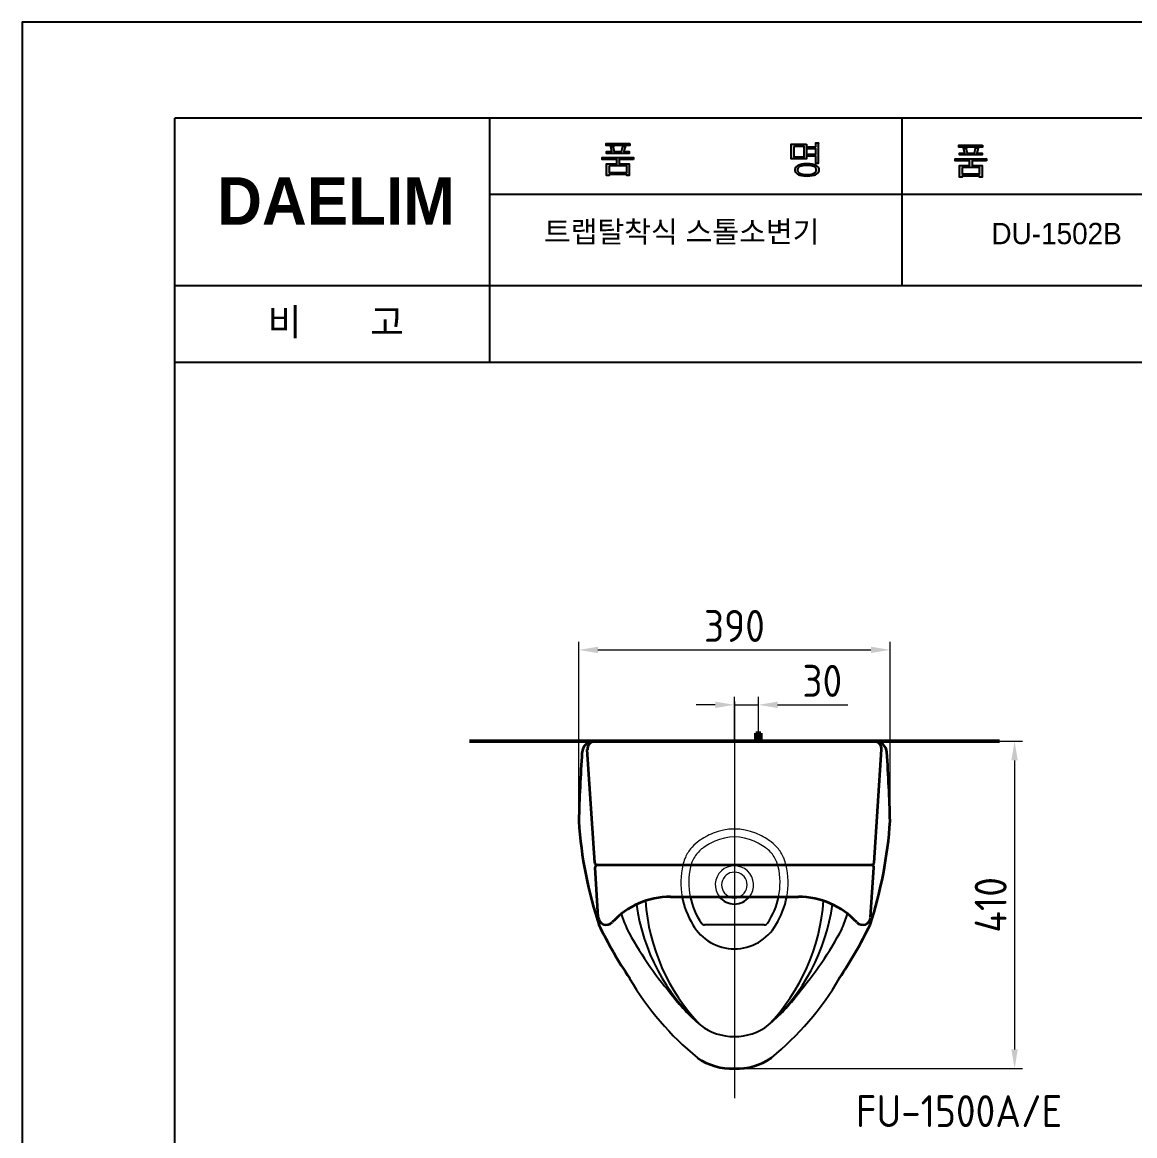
# Model space of a CAD drawing. Header units: millimetres. Extents: x 10310 to 12735, y -222 to 3208.
# Drawn here: x 10310 to 11704, y 1814 to 3208 of the extents above; entities that cross this region are included whole.
import ezdxf
from ezdxf.lldxf.tags import DXFTag

# ---------------------------------------------------------------- set-up
doc = ezdxf.new("R2010")
doc.units = ezdxf.units.MM
doc.header["$LTSCALE"] = 0.1
for name, color, linetype, lineweight in [('AM_11', 3, 'AM_ISO09W050', 18), ('AM_3', 6, 'AM_ISO02W050', 20), ('AM_5', 3, 'Continuous', 9), ('AM_6', 94, 'Continuous', 20), ('AM_7', 4, 'AM_ISO08W050', 9), ('DIM', 3, 'Continuous', 15), ('LINE', 7, 'Continuous', 25), ('LINE @ 1', 7, 'Continuous', 25), ('OUTLINE', 11, 'Continuous', 35), ('Y', 235, 'Continuous', 50)]:
    doc.layers.add(name, color=color, linetype=linetype, lineweight=lineweight)
doc.layers.add('YA', color=7, linetype='Continuous')
doc.styles.add('h', font='', dxfattribs={"height": 28})
doc.styles.get("Standard").update_dxf_attribs({"font": 'ISOCP.SHX', "bigfont": 'WHGTXT.SHX'})
doc.styles.add('스타일1', font='txt.shx', dxfattribs={"bigfont": 'ghs.shx'})
doc.styles.get('h').set_extended_font_data('Haansoft Batang')
tags = doc.linetypes.add('AM_ISO02W050', pattern=[7.5, 6, -1.5]).pattern_tags.tags
tags[6:7] = [DXFTag(74, 4), DXFTag(75, 0), DXFTag(340, '0'), DXFTag(46, 1.0), DXFTag(50, 0.0), DXFTag(44, 0.0), DXFTag(45, 0.0)]
tags[4:5] = [DXFTag(74, 4), DXFTag(75, 0), DXFTag(340, '0'), DXFTag(46, 1.0), DXFTag(50, 0.0), DXFTag(44, 0.0), DXFTag(45, 0.0)]
tags = doc.linetypes.add('AM_ISO08W050', pattern=[18, 12, -1.5, 3, -1.5]).pattern_tags.tags
tags[10:11] = [DXFTag(74, 4), DXFTag(75, 0), DXFTag(340, '0'), DXFTag(46, 1.0), DXFTag(50, 0.0), DXFTag(44, 0.0), DXFTag(45, 0.0)]
tags[8:9] = [DXFTag(74, 4), DXFTag(75, 0), DXFTag(340, '0'), DXFTag(46, 1.0), DXFTag(50, 0.0), DXFTag(44, 0.0), DXFTag(45, 0.0)]
tags[6:7] = [DXFTag(74, 4), DXFTag(75, 0), DXFTag(340, '0'), DXFTag(46, 1.0), DXFTag(50, 0.0), DXFTag(44, 0.0), DXFTag(45, 0.0)]
tags[4:5] = [DXFTag(74, 4), DXFTag(75, 0), DXFTag(340, '0'), DXFTag(46, 1.0), DXFTag(50, 0.0), DXFTag(44, 0.0), DXFTag(45, 0.0)]
tags = doc.linetypes.add('AM_ISO09W050', pattern=[22.5, 12, -1.5, 3, -1.5, 3, -1.5]).pattern_tags.tags
tags[14:15] = [DXFTag(74, 4), DXFTag(75, 0), DXFTag(340, '0'), DXFTag(46, 1.0), DXFTag(50, 0.0), DXFTag(44, 0.0), DXFTag(45, 0.0)]
tags[12:13] = [DXFTag(74, 4), DXFTag(75, 0), DXFTag(340, '0'), DXFTag(46, 1.0), DXFTag(50, 0.0), DXFTag(44, 0.0), DXFTag(45, 0.0)]
tags[10:11] = [DXFTag(74, 4), DXFTag(75, 0), DXFTag(340, '0'), DXFTag(46, 1.0), DXFTag(50, 0.0), DXFTag(44, 0.0), DXFTag(45, 0.0)]
tags[8:9] = [DXFTag(74, 4), DXFTag(75, 0), DXFTag(340, '0'), DXFTag(46, 1.0), DXFTag(50, 0.0), DXFTag(44, 0.0), DXFTag(45, 0.0)]
tags[6:7] = [DXFTag(74, 4), DXFTag(75, 0), DXFTag(340, '0'), DXFTag(46, 1.0), DXFTag(50, 0.0), DXFTag(44, 0.0), DXFTag(45, 0.0)]
tags[4:5] = [DXFTag(74, 4), DXFTag(75, 0), DXFTag(340, '0'), DXFTag(46, 1.0), DXFTag(50, 0.0), DXFTag(44, 0.0), DXFTag(45, 0.0)]
tags = doc.linetypes.add('Amconstr', pattern=[9999, 9999, 0]).pattern_tags.tags
tags[6:7] = [DXFTag(74, 4), DXFTag(75, 0), DXFTag(340, '0'), DXFTag(46, 1.0), DXFTag(50, 0.0), DXFTag(44, 0.0), DXFTag(45, 0.0)]
tags[4:5] = [DXFTag(74, 4), DXFTag(75, 0), DXFTag(340, '0'), DXFTag(46, 1.0), DXFTag(50, 0.0), DXFTag(44, 0.0), DXFTag(45, 0.0)]
doc.dimstyles.new('AM_ISO$0', dxfattribs={"dimtxt": 28, "dimasz": 24, "dimexe": 10, "dimexo": 0, "dimgap": 10, "dimtad": 1, "dimdec": 0, "dimdsep": 46, "dimtxsty": 'h', "dimcen": -5, "dimclrd": 256, "dimclre": 256, "dimclrt": 256, "dimadec": 0, "dimazin": 2, "dimtp": 0.1, "dimtm": 0.1, "dimtfac": 0.71, "dimtdec": 0, "dimtmove": 0, "dimatfit": 3, "dimfxl": 0, "dimlwd": -1, "dimlwe": -1, "dimarcsym": 0})

# ---------------------------------------------------------------- blocks, each defined once
blk = doc.blocks.new('*D8')
at = {"layer": 'AM_5', "color": 0}
for p, q in [((11376.5, 2307.9), (11563.2, 2307.9)), ((11553.2, 2283.9), (11553.2, 1921.9)), ((11202.1, 1897.9), (11563.2, 1897.9))]:
    blk.add_line(p, q, dxfattribs=at)
for points in [[(11549.2, 2283.9), (11557.2, 2283.9), (11553.2, 2307.9)], [(11549.2, 1921.9), (11557.2, 1921.9), (11553.2, 1897.9)]]:
    blk.add_solid(points, dxfattribs=at)
at = {"layer": 'Defpoints', "color": 0}
for p in [(11376.5, 2307.9), (11202.1, 1897.9), (11553.2, 1897.9)]:
    blk.add_point(p, dxfattribs=at)
at = {"layer": 'AM_5', "color": 0, "insert": (11523.2, 2102.9), "char_height": 40, "attachment_point": 5, "rotation": 90}
blk.add_mtext('410', dxfattribs=at)
blk = doc.blocks.new('*D11')
at = {"layer": 'AM_5', "color": 0}
for p, q in [((11007.1, 2207.7), (11007.1, 2432.2)), ((11397.1, 2207.9), (11397.1, 2432.2)), ((11031.1, 2422.2), (11373.1, 2422.2))]:
    blk.add_line(p, q, dxfattribs=at)
for points in [[(11031.1, 2426.2), (11031.1, 2418.2), (11007.1, 2422.2)], [(11373.1, 2426.2), (11373.1, 2418.2), (11397.1, 2422.2)]]:
    blk.add_solid(points, dxfattribs=at)
at = {"layer": 'Defpoints', "color": 0}
for p in [(11397.1, 2422.2), (11007.1, 2207.7), (11397.1, 2207.9)]:
    blk.add_point(p, dxfattribs=at)
at = {"layer": 'AM_5', "color": 0, "insert": (11202.1, 2452.2), "char_height": 40, "attachment_point": 5}
blk.add_mtext('390', dxfattribs=at)
blk = doc.blocks.new('*D12')
at = {"layer": 'AM_11', "color": 0}
for p, q in [((11202.1, 2307.9), (11202.1, 2363.4)), ((11232.1, 2307.9), (11232.1, 2363.4)), ((11178.1, 2353.4), (11154.1, 2353.4)), ((11202.1, 2353.4), (11232.1, 2353.4)), ((11256.1, 2353.4), (11344.2, 2353.4))]:
    blk.add_line(p, q, dxfattribs=at)
for points in [[(11178.1, 2357.4), (11178.1, 2349.4), (11202.1, 2353.4)], [(11256.1, 2357.4), (11256.1, 2349.4), (11232.1, 2353.4)]]:
    blk.add_solid(points, dxfattribs=at)
at = {"layer": 'Defpoints', "color": 0}
for p in [(11232.1, 2353.4), (11202.1, 2307.9), (11232.1, 2307.9)]:
    blk.add_point(p, dxfattribs=at)
at = {"layer": 'AM_11', "color": 0, "insert": (11312.2, 2383.4), "char_height": 40, "attachment_point": 5}
blk.add_mtext('30', dxfattribs=at)

msp = doc.modelspace()

# ---------------------------------------------------------------- hatches: boundary and pattern name
at = {"layer": 'LINE @ 1', "linetype": 'Amconstr'}
h = msp.add_hatch(color=256, dxfattribs=at)
h.dxf.hatch_style = 1
h.paths.add_polyline_path([(11513.1, 3054.2), (11483.5, 3054.2), (11483.5, 3051.8), (11513.1, 3051.8)])
h = msp.add_hatch(color=256, dxfattribs=at)
h.dxf.hatch_style = 1
h.paths.add_polyline_path([(11490.7, 3044.4), (11484.2, 3044.4), (11484.2, 3042.1), (11512.5, 3042.1), (11512.5, 3044.4), (11505.8, 3044.4), (11507, 3048.9), (11507.1, 3049.3), (11507.8, 3050), (11507.8, 3050), (11507.8, 3050.1), (11507.8, 3050.1), (11507.8, 3050.2), (11507.9, 3050.2), (11507.9, 3050.2), (11507.8, 3050.2), (11507.8, 3050.2), (11507.8, 3050.3), (11507.8, 3050.3), (11507.8, 3050.3), (11507.7, 3050.3), (11507.5, 3050.4), (11506.8, 3050.5), (11504.4, 3051), (11502.9, 3044.4), (11493.7, 3044.4), (11492.5, 3049.3), (11492.6, 3049.9), (11492.8, 3050.2), (11492.8, 3050.3), (11492.9, 3050.3), (11492.9, 3050.4), (11492.9, 3050.4), (11492.9, 3050.4), (11492.9, 3050.5), (11492.8, 3050.5), (11492.8, 3050.5), (11492.8, 3050.5), (11492.8, 3050.5), (11492.8, 3050.6), (11492.7, 3050.6), (11492.6, 3050.6), (11492.4, 3050.6), (11491.5, 3050.7), (11489.3, 3050.7)])
h.paths.add_polyline_path([(11478.8, 3037.1), (11478.8, 3034.5), (11496.8, 3034.5), (11496.8, 3029), (11484.2, 3029), (11484.2, 3014.3), (11487.3, 3014.3), (11487.3, 3015.6), (11509.4, 3015.6), (11509.4, 3014.3), (11512.5, 3014.3), (11512.5, 3029), (11499.9, 3029), (11499.9, 3034.5), (11517.8, 3034.5), (11517.8, 3037.1)])
h.paths.add_polyline_path([(11509.4, 3026.4), (11509.4, 3018.2), (11487.3, 3018.2), (11487.3, 3026.4)], flags=16)
at = {"layer": 'YA'}
h = msp.add_hatch(color=256, dxfattribs=at)
h.paths.add_polyline_path([(11304, 3052.3), (11304, 3057.2), (11306.5, 3057.2), (11306.8, 3057.2), (11307.1, 3057.1), (11307.2, 3057.1), (11307.3, 3057.1), (11307.4, 3057), (11307.4, 3057), (11307.4, 3057), (11307.4, 3057), (11307.4, 3057), (11307.4, 3057), (11307.4, 3057), (11307.4, 3057), (11307.5, 3056.9), (11307.5, 3056.9), (11307.5, 3056.9), (11307.5, 3056.9), (11307.4, 3056.8), (11307.4, 3056.7), (11307.3, 3056.5), (11307.2, 3056.1), (11307.1, 3055.8), (11307.1, 3031.4), (11304, 3031.4), (11304, 3040.5), (11294.1, 3040.5), (11294.1, 3043.1), (11304, 3043.1), (11304, 3049.7), (11294.1, 3049.7), (11294.1, 3052.3)])
h.paths.add_polyline_path([(11284.3, 3027.5), (11283.6, 3027.1), (11283, 3026.7), (11282.5, 3026.2), (11282.1, 3025.7), (11281.8, 3025.2), (11281.6, 3024.6), (11281.4, 3023.9), (11281.4, 3023.2), (11281.4, 3022.6), (11281.6, 3022), (11281.8, 3021.4), (11282.1, 3020.9), (11282.5, 3020.4), (11283, 3019.9), (11283.6, 3019.5), (11284.3, 3019.1), (11285.9, 3018.5), (11287.9, 3018.1), (11293.1, 3017.7), (11298.2, 3018.1), (11300.3, 3018.5), (11301.9, 3019.1), (11302.6, 3019.5), (11303.2, 3019.9), (11303.7, 3020.4), (11304.1, 3020.9), (11304.4, 3021.4), (11304.7, 3022), (11304.8, 3022.6), (11304.8, 3023.2), (11304.8, 3023.9), (11304.7, 3024.6), (11304.4, 3025.2), (11304.1, 3025.7), (11303.7, 3026.2), (11303.2, 3026.7), (11302.6, 3027.1), (11301.9, 3027.5), (11300.3, 3028.1), (11298.2, 3028.6), (11293.1, 3028.9), (11287.9, 3028.6), (11285.9, 3028.1)], flags=16)
h.paths.add_polyline_path([(11304.2, 3029.2), (11305.1, 3028.6), (11305.8, 3028), (11306.5, 3027.3), (11307, 3026.6), (11307.4, 3025.8), (11307.7, 3025), (11307.8, 3024.2), (11307.9, 3023.2), (11307.8, 3022.4), (11307.7, 3021.5), (11307.4, 3020.7), (11307, 3020), (11306.5, 3019.3), (11305.8, 3018.6), (11305.1, 3018), (11304.2, 3017.5), (11303.2, 3016.9), (11302.1, 3016.5), (11299.5, 3015.7), (11296.5, 3015.3), (11293.1, 3015.2), (11289.7, 3015.3), (11286.7, 3015.7), (11284.1, 3016.5), (11282.9, 3016.9), (11281.9, 3017.5), (11281.1, 3018), (11280.3, 3018.6), (11279.7, 3019.3), (11279.2, 3020), (11278.8, 3020.7), (11278.5, 3021.5), (11278.4, 3022.4), (11278.3, 3023.2), (11278.4, 3024.2), (11278.5, 3025), (11278.8, 3025.8), (11279.2, 3026.6), (11279.7, 3027.3), (11280.3, 3028), (11281.1, 3028.6), (11281.9, 3029.2), (11282.9, 3029.7), (11284.1, 3030.2), (11286.7, 3030.9), (11289.7, 3031.3), (11293.1, 3031.5), (11296.5, 3031.3), (11299.5, 3030.9), (11302.1, 3030.2), (11303.2, 3029.7)])
h.paths.add_polyline_path([(11276.4, 3052.8), (11276.4, 3039.7), (11289.5, 3039.7), (11289.5, 3052.8)], flags=16)
h.paths.add_polyline_path([(11292.6, 3055.4), (11292.6, 3037.1), (11273.3, 3037.1), (11273.3, 3055.4)])
h.paths.add_polyline_path([(11045.1, 3028.4), (11045.1, 3020.1), (11067.2, 3020.1), (11067.2, 3028.4)], flags=16)
h.paths.add_polyline_path([(11050.6, 3052.5), (11050.6, 3052.5), (11050.6, 3052.4), (11050.6, 3052.4), (11050.7, 3052.4), (11050.7, 3052.4), (11050.7, 3052.3), (11050.7, 3052.3), (11050.7, 3052.3), (11050.6, 3052.2), (11050.6, 3052.1), (11050.5, 3052), (11050.4, 3051.6), (11050.3, 3051.5), (11050.3, 3051.3), (11050.3, 3051.2), (11050.3, 3051.1), (11051.5, 3046.4), (11060.7, 3046.4), (11062.2, 3052.9), (11064.6, 3052.5), (11065.3, 3052.3), (11065.5, 3052.3), (11065.6, 3052.2), (11065.6, 3052.2), (11065.6, 3052.2), (11065.6, 3052.2), (11065.6, 3052.2), (11065.6, 3052.1), (11065.6, 3052.1), (11065.6, 3052.1), (11065.6, 3052.1), (11065.6, 3052), (11065.6, 3051.9), (11065.5, 3051.9), (11065.4, 3051.7), (11065.1, 3051.4), (11065, 3051.2), (11064.9, 3051.1), (11064.9, 3050.9), (11064.8, 3050.8), (11063.6, 3046.4), (11070.3, 3046.4), (11070.3, 3044), (11042, 3044), (11042, 3046.4), (11048.5, 3046.4), (11047.1, 3052.6), (11049.3, 3052.6), (11050.2, 3052.6), (11050.4, 3052.5), (11050.5, 3052.5), (11050.6, 3052.5)])
h.paths.add_polyline_path([(11070.9, 3056.2), (11070.9, 3053.8), (11041.3, 3053.8), (11041.3, 3056.2)])
h.paths.add_polyline_path([(11075.6, 3036.5), (11057.7, 3036.5), (11057.7, 3031), (11070.3, 3031), (11070.3, 3016.2), (11067.2, 3016.2), (11067.2, 3017.5), (11045.1, 3017.5), (11045.1, 3016.2), (11042, 3016.2), (11042, 3031), (11054.6, 3031), (11054.6, 3036.5), (11036.6, 3036.5), (11036.6, 3039), (11075.6, 3039)])

# ---------------------------------------------------------------- linework, layer by layer
at = {"layer": 'AM_3', "color": 0}
for centre, radius, start, end in [((11202.1, 2127.9), 70, 112.518, 121.0027), ((11202.1, 2127.9), 70, 67.482, 112.518), ((11202.1, 2127.9), 70, 58.9973, 67.482), ((11186.2, 2141.8), 50, 126.9454, 141.5416), ((11186.2, 2141.8), 50, 125.5304, 126.9454), ((11197.9, 2125.6), 70, 116.9946, 125.5304), ((11197.9, 2125.6), 60, 116.6604, 125.5304), ((11202.1, 2127.9), 60, 114.3301, 121.3369), ((11202.1, 2127.9), 60, 65.6699, 114.3301), ((11202.1, 2127.9), 60, 58.6631, 65.6699), ((11206.4, 2125.6), 60, 54.4696, 63.3396), ((11206.4, 2125.6), 70, 54.4696, 63.0054), ((11218, 2141.8), 50, 53.0546, 54.4696), ((11218, 2141.8), 50, 38.4584, 53.0546), ((11186.2, 2141.8), 50, 141.5416, 157.6448), ((11186.2, 2141.8), 40, 150.4736, 167.3307), ((11186.2, 2141.8), 40, 128.9739, 150.4736), ((11186.2, 2141.8), 40, 125.5304, 128.9739), ((11218, 2141.8), 40, 51.0261, 54.4696), ((11218, 2141.8), 40, 29.5264, 51.0261), ((11218, 2141.8), 40, 12.6693, 29.5264), ((11218, 2141.8), 50, 22.3552, 38.4584), ((11235, 2130.9), 100, 167.3307, 190.3328), ((11186.2, 2141.8), 50, 157.6448, 167.3307), ((11235, 2130.9), 90, 167.3307, 191.4957), ((11202.1, 2127.9), 24, 321.3178, 218.6822), ((11169.3, 2130.9), 90, 348.5043, 12.6693), ((11218, 2141.8), 50, 12.6693, 22.3552), ((11169.3, 2130.9), 100, 349.6672, 12.6693), ((11202.1, 2127.9), 16, 290.3641, 249.6359)]:
    msp.add_arc(centre, radius, start, end, dxfattribs=at)
at = {"layer": 'AM_7', "color": 0}
msp.add_line((11202.1, 2357.4), (11202.1, 1860.7), dxfattribs=at)
at = {"layer": 'LINE', "color": 0}
msp.add_line((11239.5, 2077.9), (11164.8, 2077.9), dxfattribs=at)
for centre, radius, start, end in [((11339.9, 2125.5), 250, 184.0477, 223.7786), ((11235, 2130.9), 100, 190.3328, 211.9626), ((11235, 2130.9), 90, 191.4957, 214.33), ((11202.1, 2127.9), 24, 218.6822, 321.3178), ((11202.1, 2127.9), 16, 249.6359, 290.3641), ((11169.3, 2130.9), 90, 325.67, 348.5043), ((11064.4, 2125.5), 250, 316.2214, 355.9523), ((11169.3, 2130.9), 100, 328.0374, 349.6672), ((11281, 2165.1), 232.6, 198.4243, 203.3459), ((11326.9, 2138.1), 250, 187.9799, 227.9223), ((11077.4, 2138.1), 250, 312.0777, 352.0201), ((11123.3, 2165.1), 232.6, 336.6541, 341.5757), ((11202.1, 2107.9), 60, 210, 330), ((11164.8, 2082.9), 5, 214.33, 270), ((11239.5, 2082.9), 5, 270, 325.67), ((11202.1, 2107.9), 50, 330, 330.1925), ((11469.2, 2286.3), 455, 207.9687, 220.3594), ((10935.1, 2286.3), 455, 319.6406, 332.0313), ((11389.2, 2197.2), 369, 210.3643, 230.7697), ((11015.1, 2197.2), 369, 309.2303, 329.6357), ((11303.6, 2125.2), 225, 216.4094, 230.1341), ((11100.7, 2125.2), 225, 309.8659, 323.5906), ((11202.1, 2007.9), 70, 232.3301, 307.6699)]:
    msp.add_arc(centre, radius, start, end, dxfattribs=at)
at = {"layer": 'OUTLINE', "color": 0}
for p, q in [((11383.2, 2307.9), (11021.1, 2307.9)), ((11027.1, 2155.7), (11017.8, 2297.3)), ((11377.2, 2155.7), (11386.4, 2297.3)), ((11031.5, 2087.3), (11027.5, 2149.7)), ((11030.1, 2152.9), (11374.2, 2152.9)), ((11372.8, 2087.3), (11376.8, 2149.7)), ((11122, 2112.9), (11282.3, 2112.9))]:
    msp.add_line(p, q, dxfattribs=at)
for centre, radius, start, end in [((11026.1, 2292.8), 15, 90, 176.1057), ((11027.8, 2297.9), 10, 90, 183.7314), ((11376.5, 2297.9), 10, 356.2686, 90), ((11378.2, 2292.9), 15, 3.8943, 90), ((13006.5, 2158), 2000, 176.1057, 178.5745), ((9397.8, 2158.1), 2000, 1.4255, 3.8943), ((11515.2, 2239.5), 509.1, 183.572, 198.7455), ((10868, 2242.3), 530.3, 341.9423, 356.2769), ((11030.1, 2155.9), 3, 183.7314, 270), ((11030.5, 2149.9), 3, 90, 183.7314), ((11373.8, 2149.9), 3, 356.2686, 90), ((11374.2, 2155.9), 3, 270, 356.2686), ((11122, 2012.9), 100, 90, 137.0141), ((11282.3, 2012.9), 100, 42.9859, 90), ((11041.5, 2087.9), 10, 183.7314, 317.0141), ((11564.5, 2339.5), 593.1, 206.1674, 213.6652), ((10839.8, 2339.5), 593.1, 326.3348, 333.8326), ((11362.8, 2087.9), 10, 222.9859, 356.2686), ((11198.9, 1973.1), 75.2, 235.069, 272.4777), ((11205.4, 1973.1), 75.2, 267.5223, 304.931)]:
    msp.add_arc(centre, radius, start, end, dxfattribs=at)
at = {"layer": 'Y', "color": 0}
for p, q in [((11235.1, 2317.9), (11229.1, 2317.9)), ((11229.1, 2317.9), (11229.1, 2307.9)), ((11235.1, 2307.9), (11235.1, 2317.9)), ((10870.1, 2307.9), (11534.2, 2307.9))]:
    msp.add_line(p, q, dxfattribs=at)
at = {"layer": 'YA', "color": 7}
for p, q in [((12577.1, 3088.3), (10501.1, 3088.3)), ((10501.1, 2018.1), (10501.1, 3088.3)), ((10895.6, 2782.3), (10895.6, 3088.3)), ((11412.5, 2878), (11412.5, 3088)), ((12577.1, 2992.3), (10895.6, 2992.3)), ((12577.1, 2878.3), (10501.1, 2878.3)), ((12577.1, 2782.3), (10501.1, 2782.3)), ((12577.1, 2782.3), (10501.1, 2782.3)), ((10501.1, -79.7), (10501.1, 2018.1))]:
    msp.add_line(p, q, dxfattribs=at)
at = {"layer": 'YA', "color": 0}
msp.add_lwpolyline([(10309.7, -222.2), (12735.2, -222.2), (12735.2, 3208.2), (10309.7, 3208.2)], close=True, dxfattribs=at)
at = {"layer": 'YA', "color": 7}
for points in [[(11070.9, 3056.2), (11070.9, 3053.8), (11041.3, 3053.8), (11041.3, 3056.2), (11070.9, 3056.2)], [(11292.6, 3055.4), (11292.6, 3037.1), (11273.3, 3037.1), (11273.3, 3055.4), (11292.6, 3055.4)], [(11304, 3052.3), (11304, 3057.2), (11306.5, 3057.2), (11306.8, 3057.2), (11307.1, 3057.1), (11307.2, 3057.1), (11307.3, 3057.1), (11307.4, 3057), (11307.4, 3057), (11307.4, 3057), (11307.4, 3057), (11307.4, 3057), (11307.4, 3057), (11307.4, 3057), (11307.4, 3057), (11307.5, 3056.9), (11307.5, 3056.9), (11307.5, 3056.9), (11307.5, 3056.9), (11307.4, 3056.8), (11307.4, 3056.7), (11307.3, 3056.5), (11307.2, 3056.1), (11307.1, 3055.8), (11307.1, 3031.4), (11304, 3031.4), (11304, 3040.5), (11294.1, 3040.5), (11294.1, 3043.1), (11304, 3043.1), (11304, 3049.7), (11294.1, 3049.7), (11294.1, 3052.3), (11304, 3052.3)], [(11513.1, 3054.2), (11513.1, 3051.8), (11483.5, 3051.8), (11483.5, 3054.2), (11513.1, 3054.2)], [(11050.6, 3052.5), (11050.6, 3052.5), (11050.6, 3052.4), (11050.6, 3052.4), (11050.7, 3052.4), (11050.7, 3052.4), (11050.7, 3052.3), (11050.7, 3052.3), (11050.7, 3052.3), (11050.6, 3052.2), (11050.6, 3052.1), (11050.5, 3052), (11050.4, 3051.6), (11050.3, 3051.5), (11050.3, 3051.3), (11050.3, 3051.2), (11050.3, 3051.1), (11051.5, 3046.4), (11060.7, 3046.4), (11062.2, 3052.9), (11064.6, 3052.5), (11065.3, 3052.3), (11065.5, 3052.3), (11065.6, 3052.2), (11065.6, 3052.2), (11065.6, 3052.2), (11065.6, 3052.2), (11065.6, 3052.2), (11065.6, 3052.1), (11065.6, 3052.1), (11065.6, 3052.1), (11065.6, 3052.1), (11065.6, 3052), (11065.6, 3051.9), (11065.5, 3051.9), (11065.4, 3051.7), (11065.1, 3051.4), (11065, 3051.2), (11064.9, 3051.1), (11064.9, 3050.9), (11064.8, 3050.8), (11063.6, 3046.4), (11070.3, 3046.4), (11070.3, 3044), (11042, 3044), (11042, 3046.4), (11048.5, 3046.4), (11047.1, 3052.6), (11049.3, 3052.6), (11050.2, 3052.6), (11050.4, 3052.5), (11050.5, 3052.5), (11050.6, 3052.5), (11050.6, 3052.5)], [(11276.4, 3052.8), (11276.4, 3039.7), (11289.5, 3039.7), (11289.5, 3052.8), (11276.4, 3052.8)], [(11492.8, 3050.5), (11492.8, 3050.5), (11492.8, 3050.5), (11492.8, 3050.5), (11492.9, 3050.5), (11492.9, 3050.4), (11492.9, 3050.4), (11492.9, 3050.4), (11492.9, 3050.3), (11492.8, 3050.3), (11492.8, 3050.2), (11492.7, 3050), (11492.6, 3049.7), (11492.5, 3049.5), (11492.5, 3049.4), (11492.5, 3049.3), (11492.5, 3049.2), (11493.7, 3044.4), (11502.9, 3044.4), (11504.4, 3051), (11506.8, 3050.5), (11507.5, 3050.4), (11507.7, 3050.3), (11507.8, 3050.3), (11507.8, 3050.3), (11507.8, 3050.3), (11507.8, 3050.2), (11507.8, 3050.2), (11507.9, 3050.2), (11507.9, 3050.2), (11507.8, 3050.2), (11507.8, 3050.1), (11507.8, 3050.1), (11507.8, 3050), (11507.7, 3050), (11507.6, 3049.8), (11507.3, 3049.4), (11507.2, 3049.3), (11507.1, 3049.2), (11507.1, 3049), (11507, 3048.9), (11505.8, 3044.4), (11512.5, 3044.4), (11512.5, 3042.1), (11484.2, 3042.1), (11484.2, 3044.4), (11490.7, 3044.4), (11489.3, 3050.7), (11491.5, 3050.7), (11492.4, 3050.6), (11492.6, 3050.6), (11492.7, 3050.6), (11492.8, 3050.6), (11492.8, 3050.5)], [(11075.6, 3036.5), (11057.7, 3036.5), (11057.7, 3031), (11070.3, 3031), (11070.3, 3016.2), (11067.2, 3016.2), (11067.2, 3017.5), (11045.1, 3017.5), (11045.1, 3016.2), (11042, 3016.2), (11042, 3031), (11054.6, 3031), (11054.6, 3036.5), (11036.6, 3036.5), (11036.6, 3039), (11075.6, 3039), (11075.6, 3036.5)], [(11045.1, 3028.4), (11045.1, 3020.1), (11067.2, 3020.1), (11067.2, 3028.4), (11045.1, 3028.4)], [(11304.2, 3029.2), (11305.1, 3028.6), (11305.8, 3028), (11306.5, 3027.3), (11307, 3026.6), (11307.4, 3025.8), (11307.7, 3025), (11307.8, 3024.2), (11307.9, 3023.2), (11307.8, 3022.4), (11307.7, 3021.5), (11307.4, 3020.7), (11307, 3020), (11306.5, 3019.3), (11305.8, 3018.6), (11305.1, 3018), (11304.2, 3017.5), (11303.2, 3016.9), (11302.1, 3016.5), (11299.5, 3015.7), (11296.5, 3015.3), (11293.1, 3015.2), (11289.7, 3015.3), (11286.7, 3015.7), (11284.1, 3016.5), (11282.9, 3016.9), (11281.9, 3017.5), (11281.1, 3018), (11280.3, 3018.6), (11279.7, 3019.3), (11279.2, 3020), (11278.8, 3020.7), (11278.5, 3021.5), (11278.4, 3022.4), (11278.3, 3023.2), (11278.4, 3024.2), (11278.5, 3025), (11278.8, 3025.8), (11279.2, 3026.6), (11279.7, 3027.3), (11280.3, 3028), (11281.1, 3028.6), (11281.9, 3029.2), (11282.9, 3029.7), (11284.1, 3030.2), (11286.7, 3030.9), (11289.7, 3031.3), (11293.1, 3031.5), (11296.5, 3031.3), (11299.5, 3030.9), (11302.1, 3030.2), (11303.2, 3029.7), (11304.2, 3029.2)], [(11284.1, 3027.5), (11283.4, 3027.1), (11282.9, 3026.7), (11282.4, 3026.2), (11282, 3025.7), (11281.7, 3025.2), (11281.4, 3024.6), (11281.3, 3023.9), (11281.3, 3023.2), (11281.3, 3022.6), (11281.4, 3022), (11281.7, 3021.4), (11282, 3020.9), (11282.4, 3020.4), (11282.9, 3019.9), (11283.4, 3019.5), (11284.1, 3019.1), (11285.8, 3018.5), (11287.8, 3018.1), (11293, 3017.7), (11298.1, 3018.1), (11300.1, 3018.5), (11301.8, 3019.1), (11302.5, 3019.5), (11303.1, 3019.9), (11303.6, 3020.4), (11304, 3020.9), (11304.3, 3021.4), (11304.5, 3022), (11304.6, 3022.6), (11304.7, 3023.2), (11304.6, 3023.9), (11304.5, 3024.6), (11304.3, 3025.2), (11304, 3025.7), (11303.6, 3026.2), (11303.1, 3026.7), (11302.5, 3027.1), (11301.8, 3027.5), (11300.1, 3028.1), (11298.1, 3028.6), (11293, 3028.9), (11287.8, 3028.6), (11285.8, 3028.1), (11284.1, 3027.5)], [(11517.8, 3034.5), (11499.9, 3034.5), (11499.9, 3029), (11512.5, 3029), (11512.5, 3014.3), (11509.4, 3014.3), (11509.4, 3015.6), (11487.3, 3015.6), (11487.3, 3014.3), (11484.2, 3014.3), (11484.2, 3029), (11496.8, 3029), (11496.8, 3034.5), (11478.8, 3034.5), (11478.8, 3037.1), (11517.8, 3037.1), (11517.8, 3034.5)], [(11487.3, 3026.4), (11487.3, 3018.2), (11509.4, 3018.2), (11509.4, 3026.4), (11487.3, 3026.4)]]:
    msp.add_lwpolyline(points, dxfattribs=at)

# ---------------------------------------------------------------- texts
at = {"layer": 'AM_6', "color": 0, "insert": (11308.6, 1864.6), "char_height": 40, "width": 387.614, "attachment_point": 1}
msp.add_mtext('  FU-1500A/E', dxfattribs=at)
at = {"layer": 'DIM', "color": 0, "char_height": 33.819, "width": 702.697, "attachment_point": 1, "style": '스타일1'}
for s, insert in [('{\\fGulim|b0|i0|c129|p50; \\H0.79087x; 트랩탈착식 스톨소변기}', (10941.3, 2959.2)), ('{\\fGulim|b0|i0|c129|p50;   \\H0.79087x;DU-1502B}', (11487.3, 2957))]:
    msp.add_mtext(s, dxfattribs=dict(at, insert=insert))
at = {"layer": 'DIM', "color": 0, "insert": (10617.1, 2849.8), "char_height": 33.819, "attachment_point": 1, "style": '스타일1'}
msp.add_mtext('{\\fGulim|b0|i0|c129|p50;비       고}', dxfattribs=at)
at = {"layer": 'YA', "color": 7, "insert": (10553.9, 3014.1), "char_height": 59.437, "width": 290.871, "attachment_point": 1, "style": 'h'}
msp.add_mtext('{\\fHYGraphic-Medium|b1|i0|c129|p18;DAELIM}', dxfattribs=at)

# ---------------------------------------------------------------- dimensions: what is measured, and where the dimension line sits
at = {"layer": 'AM_11', "color": 0}
dim = msp.add_linear_dim(base=(11232.1, 2353.4), p1=(11202.1, 2307.9), p2=(11232.1, 2307.9), dimstyle='AM_ISO$0', override={"dimtxt": 40, "dimtxsty": 'Standard', "dimclrd": 0, "dimclre": 0, "dimclrt": 0}, dxfattribs=at)
dim.commit()
dim.dimension.update_dxf_attribs({"geometry": '*D12', "text_midpoint": (11312.2, 2383.4)})
at = {"layer": 'AM_5', "color": 0}
dim = msp.add_linear_dim(base=(11397.1, 2422.2), p1=(11007.1, 2207.7), p2=(11397.1, 2207.9), dimstyle='AM_ISO$0', override={"dimtxt": 40, "dimtxsty": 'Standard', "dimclrd": 0, "dimclre": 0, "dimclrt": 0}, dxfattribs=at)
dim.commit()
dim.dimension.update_dxf_attribs({"geometry": '*D11', "text_midpoint": (11202.1, 2422.2), "dimtype": 160})
dim = msp.add_linear_dim(base=(11553.2, 1897.9), p1=(11376.5, 2307.9), p2=(11202.1, 1897.9), angle=90, dimstyle='AM_ISO$0', override={"dimtxt": 40, "dimtxsty": 'Standard', "dimclrd": 0, "dimclre": 0, "dimclrt": 0}, dxfattribs=at)
dim.commit()
dim.dimension.update_dxf_attribs({"geometry": '*D8', "text_midpoint": (11523.2, 2102.9)})

doc.saveas('drawing.dxf')
